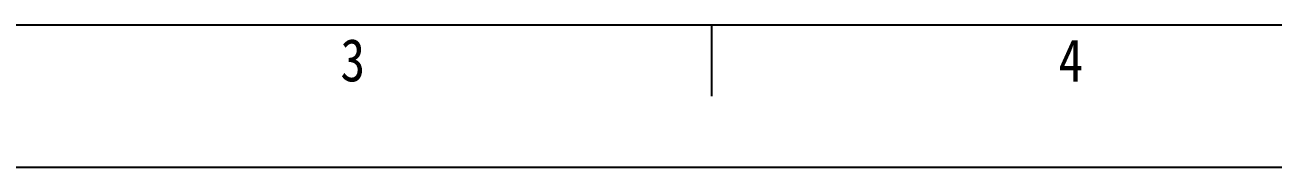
# Model space of a CAD drawing. Extents: x 109296 to 172296, y -14588 to 29909.
# Drawn here: x 118880 to 125439, y -14588 to -13839 of the extents above; entities that cross this region are included whole.
import ezdxf
from ezdxf.enums import TextEntityAlignment as Align

# ---------------------------------------------------------------- set-up
doc = ezdxf.new("R2010")
doc.units = 0
doc.header["$LTSCALE"] = 1000
doc.header["$MEASUREMENT"] = 0
doc.layers.add('tk', color=253, linetype='Continuous')
doc.styles.add('TKZ1', font='SIMHEI.TTF', dxfattribs={"width": 0.7})

# ---------------------------------------------------------------- blocks, each defined once
blk = doc.blocks.new('fasdf')
for p, q in [((344716.5, 689844.7), (405094.6, 689844.7)), ((356037.4, 689470.1), (356037.4, 689844.7)), ((342843.7, 689095.5), (405843.7, 689095.5))]:
    blk.add_line(p, q)
at = {"style": 'TKZ1', "width": 0.85}
for s, p in [('3', (354150.6, 689657.4)), ('4', (357924.2, 689657.4))]:
    blk.add_text(s, height=224.7, dxfattribs=at).set_placement(p, align=Align.MIDDLE)

msp = doc.modelspace()

# ---------------------------------------------------------------- block references
at = {"layer": 'tk'}
msp.add_blockref('fasdf', (-233547.8, -703683.6), dxfattribs=at)

doc.saveas('drawing.dxf')
